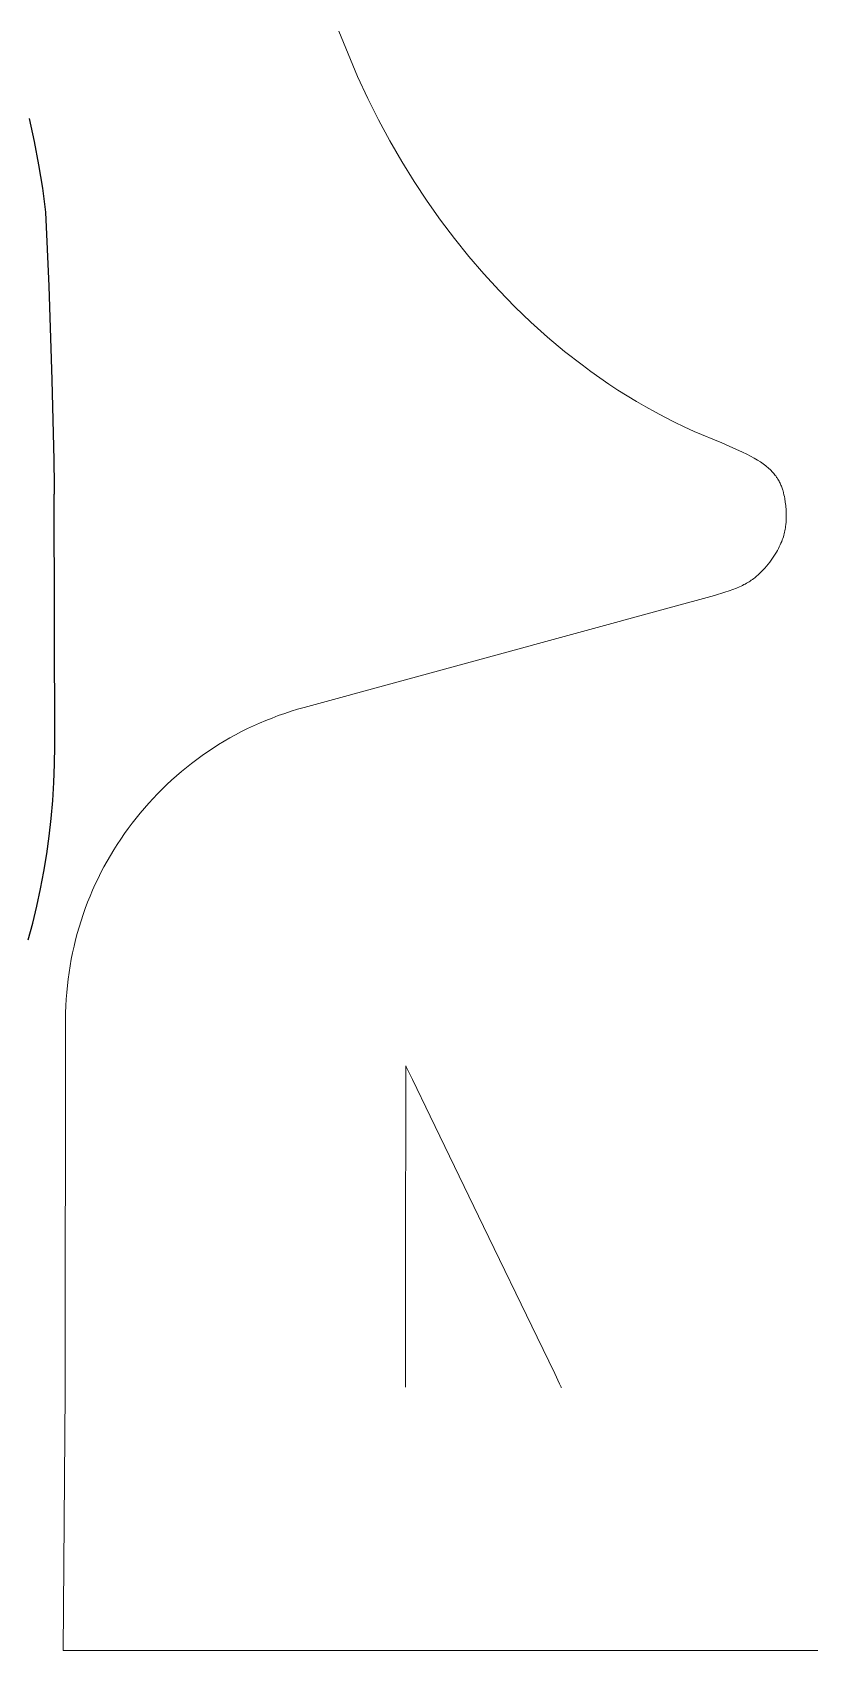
# Model space of a CAD drawing. Header units: inches. Extents: x 0 to 11, y 0 to 3.1.
# Drawn here: x 9.046 to 9.799, y 0 to 1.567 of the extents above; entities that cross this region are included whole.
import ezdxf

# ---------------------------------------------------------------- set-up
doc = ezdxf.new("R2010")
doc.units = ezdxf.units.IN
doc.header["$MEASUREMENT"] = 0
doc.layers.add('cut', color=18, linetype='Continuous', true_color=0x000000)
doc.layers.add('score', color=1, linetype='Continuous', true_color=0xff0000)

msp = doc.modelspace()

# ---------------------------------------------------------------- linework, layer by layer
at = {"layer": 'cut', "lineweight": 9}
msp.add_lwpolyline([(10.9856, 0), (9.0762, 0), (9.0781, 0.25), (9.0784, 0.6113), (9.0785, 0.6179), (9.0787, 0.6245), (9.0791, 0.6311), (9.0795, 0.6376), (9.0802, 0.6441), (9.0809, 0.6505), (9.0818, 0.6569), (9.0828, 0.6633), (9.0839, 0.6697), (9.0852, 0.676), (9.0866, 0.6822), (9.0881, 0.6885), (9.0897, 0.6946), (9.0915, 0.7008), (9.0934, 0.7069), (9.0954, 0.7129), (9.0975, 0.7189), (9.0998, 0.7248), (9.1021, 0.7307), (9.1046, 0.7365), (9.1072, 0.7423), (9.1099, 0.748), (9.1127, 0.7536), (9.1156, 0.7592), (9.1187, 0.7647), (9.1218, 0.7702), (9.1251, 0.7756), (9.1284, 0.7809), (9.1319, 0.7861), (9.1354, 0.7913), (9.1391, 0.7964), (9.1429, 0.8015), (9.1467, 0.8064), (9.1507, 0.8113), (9.1548, 0.8161), (9.1589, 0.8208), (9.1632, 0.8254), (9.1675, 0.83), (9.1719, 0.8345), (9.1765, 0.8388), (9.1811, 0.8431), (9.1858, 0.8473), (9.1906, 0.8514), (9.1955, 0.8554), (9.2005, 0.8594), (9.2055, 0.8632), (9.2106, 0.8669), (9.2159, 0.8705), (9.2212, 0.8741), (9.2265, 0.8775), (9.232, 0.8808), (9.2375, 0.884), (9.2431, 0.8871), (9.2488, 0.8901), (9.2546, 0.893), (9.2604, 0.8957), (9.2663, 0.8984), (9.2722, 0.9009), (9.2783, 0.9033), (9.2844, 0.9056), (9.2906, 0.9078), (9.2968, 0.9099), (9.3031, 0.9118), (9.3094, 0.9136), (9.663, 1.0099), (9.7068, 1.0221), (9.7166, 1.0251), (9.7208, 1.0265), (9.7245, 1.0278), (9.728, 1.0292), (9.7311, 1.0305), (9.7325, 1.0311), (9.7339, 1.0318), (9.7352, 1.0325), (9.7365, 1.0331), (9.7378, 1.0338), (9.739, 1.0345), (9.7402, 1.0353), (9.7413, 1.036), (9.7424, 1.0368), (9.7436, 1.0376), (9.7447, 1.0384), (9.7457, 1.0392), (9.7468, 1.0401), (9.7478, 1.0409), (9.7488, 1.0418), (9.7498, 1.0427), (9.7517, 1.0445), (9.7536, 1.0464), (9.7554, 1.0483), (9.7571, 1.0503), (9.7587, 1.0522), (9.7602, 1.0542), (9.7617, 1.0562), (9.763, 1.0581), (9.7643, 1.0601), (9.7655, 1.062), (9.7667, 1.0639), (9.7677, 1.0657), (9.7687, 1.0675), (9.7695, 1.0692), (9.7704, 1.0709), (9.7711, 1.0726), (9.7718, 1.0742), (9.7724, 1.0758), (9.7729, 1.0773), (9.7734, 1.0788), (9.7738, 1.0803), (9.7742, 1.0818), (9.7746, 1.0833), (9.7749, 1.0847), (9.7751, 1.0862), (9.7754, 1.0876), (9.7756, 1.089), (9.7757, 1.0905), (9.776, 1.0934), (9.7761, 1.0949), (9.7762, 1.0964), (9.7762, 1.0979), (9.7762, 1.0995), (9.7762, 1.101), (9.7762, 1.1026), (9.7761, 1.1041), (9.776, 1.1058), (9.7759, 1.1074), (9.7757, 1.109), (9.7755, 1.1107), (9.7753, 1.1124), (9.7747, 1.1159), (9.7744, 1.1177), (9.774, 1.1195), (9.7736, 1.1213), (9.7731, 1.1232), (9.7728, 1.1241), (9.7725, 1.125), (9.7722, 1.126), (9.7718, 1.1269), (9.7715, 1.1279), (9.7711, 1.1288), (9.7707, 1.1298), (9.7702, 1.1307), (9.7697, 1.1317), (9.7692, 1.1326), (9.7687, 1.1336), (9.7682, 1.1345), (9.7676, 1.1355), (9.7669, 1.1364), (9.7663, 1.1374), (9.7656, 1.1383), (9.7648, 1.1393), (9.7641, 1.1402), (9.7632, 1.1412), (9.7624, 1.1421), (9.7615, 1.143), (9.7605, 1.144), (9.7595, 1.1449), (9.7585, 1.1458), (9.7574, 1.1467), (9.7563, 1.1476), (9.7551, 1.1485), (9.7539, 1.1494), (9.7526, 1.1504), (9.7512, 1.1513), (9.7483, 1.1531), (9.7451, 1.155), (9.7416, 1.1569), (9.7379, 1.1588), (9.7338, 1.1608), (9.7245, 1.1651), (9.7138, 1.1698), (9.687, 1.1809), (9.6775, 1.1852), (9.6681, 1.1898), (9.6587, 1.1946), (9.6495, 1.1995), (9.6403, 1.2046), (9.6312, 1.2099), (9.6222, 1.2154), (9.6133, 1.221), (9.6044, 1.2268), (9.5957, 1.2328), (9.587, 1.239), (9.5785, 1.2453), (9.5616, 1.2584), (9.5451, 1.2722), (9.529, 1.2866), (9.5133, 1.3017), (9.4981, 1.3173), (9.4833, 1.3335), (9.4689, 1.3503), (9.4549, 1.3676), (9.4415, 1.3855), (9.4285, 1.404), (9.416, 1.4229), (9.404, 1.4423), (9.3925, 1.4622), (9.3815, 1.4826), (9.3711, 1.5035), (9.3612, 1.5247), (9.3519, 1.5465), (9.3431, 1.5686)], dxfattribs=at)
at = {"layer": 'cut'}
msp.add_lwpolyline([(9.0423, 0.6883), (9.0467, 0.7047), (9.0507, 0.7212), (9.0543, 0.7379), (9.0575, 0.7548), (9.0603, 0.7718), (9.0626, 0.7889), (9.0646, 0.8061), (9.0661, 0.8235), (9.0671, 0.841), (9.0678, 0.8587), (9.068, 0.8764), (9.0675, 1.1199), (9.0675, 1.1199), (9.0675, 1.12), (9.0675, 1.12), (9.0675, 1.1201), (9.0675, 1.1201), (9.0675, 1.1202), (9.0676, 1.1205), (9.0676, 1.1212), (9.0676, 1.1222), (9.0676, 1.1288), (9.0673, 1.1529), (9.0655, 1.2308), (9.0627, 1.3215), (9.0594, 1.3933), (9.0563, 1.4164), (9.0526, 1.4391), (9.0483, 1.4616), (9.0435, 1.4839)], dxfattribs=at)
at = {"layer": 'score', "color": 1, "lineweight": 9, "true_color": 0xff0000}
msp.add_lwpolyline([(9.4076, 0.2551), (9.4076, 0.2551), (9.4076, 0.2552), (9.4076, 0.2553), (9.4076, 0.256), (9.4076, 0.2586), (9.4076, 0.2685), (9.4076, 0.3038), (9.4077, 0.4108), (9.4078, 0.5179), (9.4078, 0.5531), (9.4079, 0.563), (9.4079, 0.5656), (9.4079, 0.5663), (9.4079, 0.5665), (9.4079, 0.5665), (9.4079, 0.5665), (9.4079, 0.5665), (9.4079, 0.5665), (9.408, 0.5663), (9.4083, 0.5656), (9.4095, 0.563), (9.4143, 0.5531), (9.4314, 0.5178), (9.4832, 0.4108), (9.5349, 0.3037), (9.552, 0.2684), (9.5568, 0.2585), (9.558, 0.2559), (9.5584, 0.2552), (9.5584, 0.2551), (9.5585, 0.255), (9.5585, 0.255)], dxfattribs=at)

doc.saveas('drawing.dxf')
